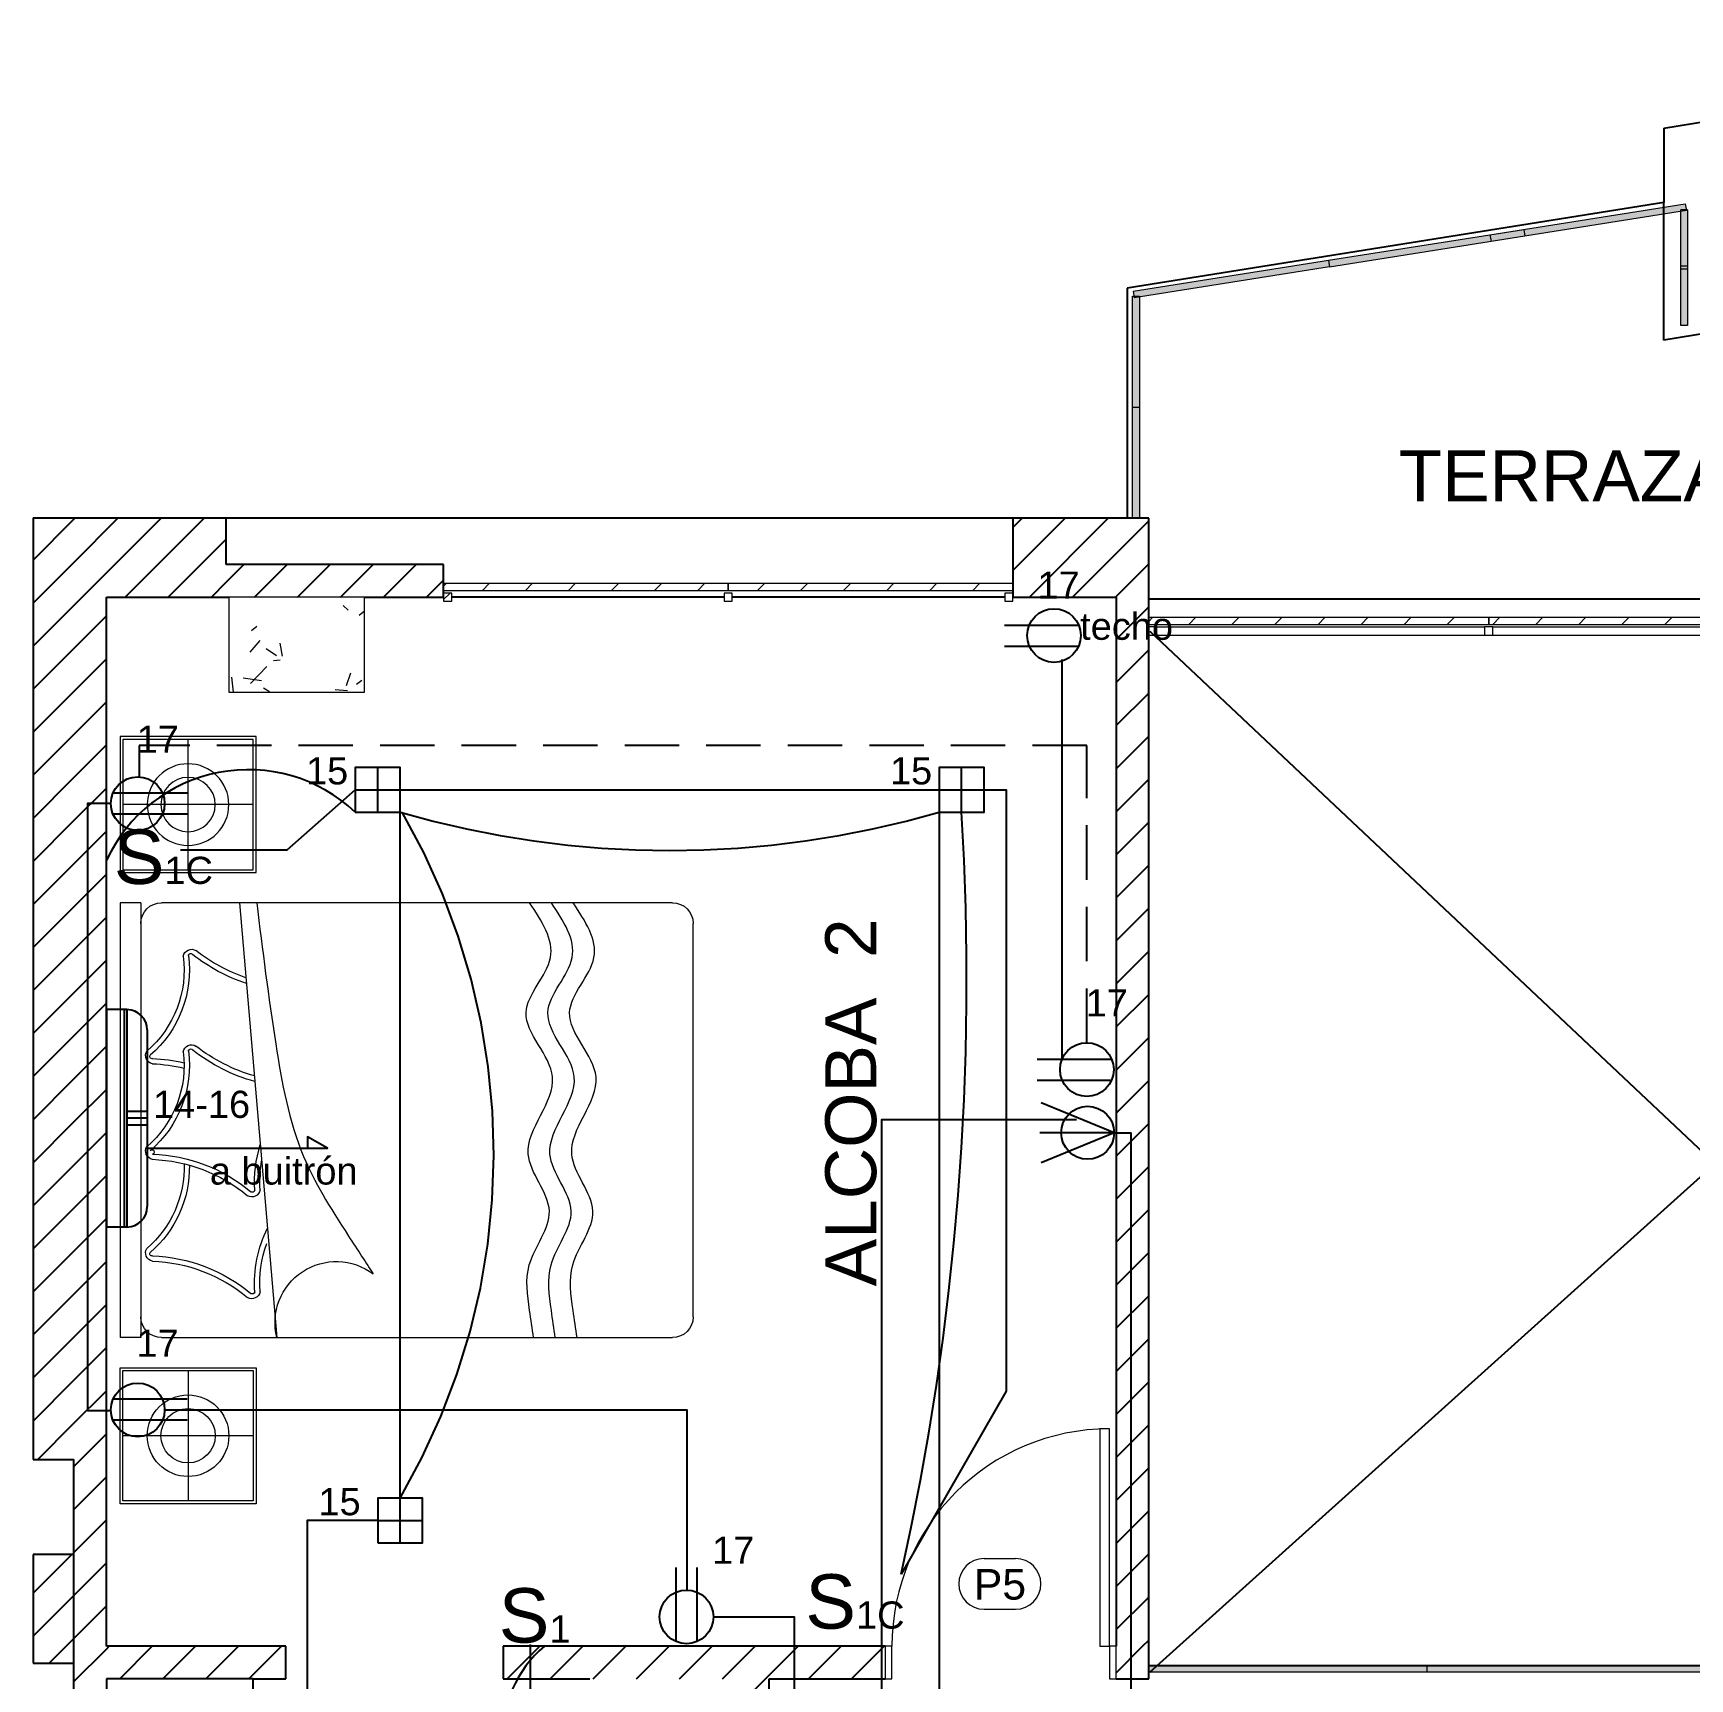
# Model space of a CAD drawing. Header units: inches. Extents: x 131 to 82119, y 71 to 16923.
# Drawn here: x 314.86 to 320.96, y 170.23 to 176.28 of the extents above; entities that cross this region are included whole.
import ezdxf
from ezdxf.enums import TextEntityAlignment as Align

# ---------------------------------------------------------------- set-up
doc = ezdxf.new("R2010")
doc.units = ezdxf.units.IN
doc.header["$MEASUREMENT"] = 0
doc.linetypes.add('HIDDEN', pattern=[9.525, 6.35, -3.175])
doc.linetypes.add('PISO', pattern=[0.3, 0.2, -0.1])
for name, color, linetype, lineweight in [('A-DOOR-____-IDEN', 31, 'Continuous', 18), ('A-DOOR-____-MCUT', 31, 'Continuous', 18), ('A-DOOR-____-OTLN', 31, 'Continuous', 18), ('A-DOOR-FRAM-MCUT', 31, 'Continuous', 18), ('A-GLAZ-CURT-MCUT', 52, 'Continuous', 18), ('A-GLAZ-CURT-OTLN', 52, 'Continuous', 18), ('A-GLAZ-CWMG-MCUT', 51, 'Continuous', 18), ('A-GLAZ-CWMG-OTLN', 51, 'Continuous', 18), ('DUCTO-PARED O TECHO', 7, 'Continuous', 25), ('DUCTO-PISO', 7, 'PISO', 25), ('I-FURN-____-OTLN', 30, 'Continuous', 18), ('RED-TELEVISION', 84, 'TELEVISION', 25), ('RED-TELEVISIÓN', 84, 'TELEVISION', 25), ('S-COLS-____-MCUT', 52, 'Continuous', 18), ('S-COLS-____-OTLN', 52, 'Continuous', 18), ('SIMBOLOGIA', 150, 'Continuous', 25), ('SIMBOLOGÍA', 150, 'Continuous', 25)]:
    doc.layers.add(name, color=color, linetype=linetype, lineweight=lineweight)
for name, color, linetype in [('Arquitectonico', 253, 'Continuous'), ('INTERRUPTORES', 6, 'Continuous'), ('LAMPARAS', 20, 'Continuous'), ('Retorno', 5, 'HIDDEN')]:
    doc.layers.add(name, color=color, linetype=linetype)
doc.styles.add('Arial_2', font='arial.ttf', dxfattribs={"height": 0.089295})
doc.styles.add('Arial_3', font='arial.ttf', dxfattribs={"height": 0.3375})
doc.styles.get("Standard").update_dxf_attribs({"font": 'arial.ttf'})
doc.linetypes.add('TELEVISION', pattern='A,0.32,-0.13,["TV",Standard,S=0.065,R=0,X=-0.065,Y=-0.0325],-0.13', length=0.58)
pattern_1 = [(45, (332.12192, 174.97212), (-0.07919596, 0.07919596), [])]

# ---------------------------------------------------------------- blocks, each defined once
blk = doc.blocks.new('M_Concrete-Rectangular-Column - Columna Concreto 0_35 x 0_50-V1-ARQ-P2')
at = {"layer": 'S-COLS-____-OTLN'}
h = blk.add_hatch(dxfattribs=at)
h.set_pattern_fill('FP_6', style=0, pattern_type=2)
h.set_pattern_definition([(320, (0.941, -16.291), (-0.047308, -0.546432), [0.057, -0.629]), (265, (0.941, -16.291), (0.57337, 0.105429), [0.046, -0.503]), (10.451, (0.937, -16.337), (0.525708, -0.440955), [0.049, -0.534]), (316.184, (1.094, -16.291), (-0.12606, -0.813123), [0.086, -0.943]), (6.636, (1.083, -16.359), (0.74225, -0.711995), [0.073, -0.801]), (261.184, (1.094, -16.291), (0.742616, -0.71223), [0.069, -0.754]), (291, (1.055, -16.368), (-0.306292, -0.454985), [0.057, -0.629]), (236, (1.055, -16.368), (0.552594, -0.185766), [0.046, -0.503]), (341.451, (1.03, -16.406), (0.246016, -0.640536), [0.049, -0.534]), (307.5, (0.941, -16.291), (0.2541166, -0.009206), [0.025, -0.472, 0.025, -0.485, -0.505]), (307.5, (0.941, -16.291), (0.2541166, -0.009206), [-1.007, 0.025, -0.48]), (277.5, (0.941, -16.291), (0.3007382, -0.2004608), [0.025, -0.266, 0.025, -0.46, -0.192]), (277.5, (0.941, -16.291), (0.3007382, -0.2004608), [-0.776, 0.025, -0.167]), (237.5, (0.941, -16.122), (-0.0170776, -0.406483), [0.025, -0.165, 0.025, -0.569, -0.789]), (237.5, (0.941, -16.122), (-0.0170776, -0.406483), [-0.785, 0.025, -0.764]), (227.5, (0.941, -16.045), (0.076008, -0.443999), [0.025, -0.223, 0.025, -0.37, -0.56]), (227.5, (0.941, -16.045), (0.076008, -0.443999), [-0.642, 0.025, -0.535])])
h.paths.add_polyline_path([(-0.175, -0.25), (0.175, -0.25), (0.175, 0.25), (-0.175, 0.25)], flags=0)
at = {"layer": 'S-COLS-____-MCUT'}
for p, q in [((0.175, 0.25), (-0.175, 0.25)), ((-0.175, 0.25), (-0.175, -0.25)), ((0.175, -0.25), (0.175, 0.25)), ((-0.175, -0.25), (0.175, -0.25))]:
    blk.add_line(p, q, dxfattribs=at)
blk = doc.blocks.new('System Panel - Glazed-1660149-ARQ-P2')
at = {"layer": 'A-GLAZ-CURT-OTLN'}
blk.add_hatch(color=256, dxfattribs=at).paths.add_polyline_path([(-0.2044, 0.0495), (-0.2044, 0.0245), (0.2044, 0.0245), (0.2044, 0.0495)], flags=0)
for p, q in [((-0.2044, 0.0495), (0.2044, 0.0495)), ((0.2044, 0.0245), (-0.2044, 0.0245)), ((0.2044, 0.0495), (0.2044, 0.0245))]:
    blk.add_line(p, q, dxfattribs=at)
blk = doc.blocks.new('System Panel - Glazed-1561508-ARQ-P2')
at = {"layer": 'A-GLAZ-CURT-OTLN'}
blk.add_hatch(color=256, dxfattribs=at).paths.add_polyline_path([(-0.3638, 0.0245), (0.3638, 0.0245), (0.3638, 0.0495), (-0.3638, 0.0495)], flags=0)
for p, q in [((-0.3638, 0.0495), (0.3638, 0.0495)), ((-0.3638, 0.0495), (-0.3638, 0.0245)), ((0.3638, 0.0245), (-0.3638, 0.0245)), ((0.3638, 0.0495), (0.3638, 0.0245))]:
    blk.add_line(p, q, dxfattribs=at)
blk = doc.blocks.new('System Panel - Glazed-1942257-ARQ-P2')
at = {"layer": 'A-GLAZ-CURT-OTLN'}
blk.add_hatch(color=256, dxfattribs=at).paths.add_polyline_path([(0.1087, 0.0495), (-0.1087, 0.0495), (-0.1087, 0.0245), (0.1087, 0.0245)], flags=0)
for p, q in [((-0.1087, 0.0495), (0.1087, 0.0495)), ((-0.1087, 0.0495), (-0.1087, 0.0245)), ((0.1087, 0.0245), (-0.1087, 0.0245)), ((0.1087, 0.0495), (0.1087, 0.0245))]:
    blk.add_line(p, q, dxfattribs=at)
blk = doc.blocks.new('Puertas Revit Lisas - 0_85 X 2_70-1759834-ARQ-P2')
at = {"layer": 'A-DOOR-____-MCUT'}
for p, q in [((0.4, 0.856825), (0.365, 0.856825)), ((0.365, 0.856825), (0.365, 0.056825)), ((0.4, 0.056825), (0.4, 0.856825)), ((0.365, 0.056825), (0.4, 0.056825))]:
    blk.add_line(p, q, dxfattribs=at)
at = {"layer": 'A-DOOR-____-OTLN'}
blk.add_arc((0.4, 0.056825), 0.8, 90, 180, dxfattribs=at)
at = {"layer": 'A-DOOR-FRAM-MCUT'}
for p, q in [((-0.4, 0.056825), (-0.425, 0.056825)), ((-0.425, 0.056825), (-0.425, -0.063175)), ((-0.4, -0.063175), (-0.4, 0.056825)), ((0.4, 0.056825), (0.4, -0.063175)), ((0.425, 0.056825), (0.4, 0.056825)), ((0.425, -0.063175), (0.425, 0.056825)), ((-0.425, -0.063175), (-0.4, -0.063175)), ((0.4, -0.063175), (0.425, -0.063175))]:
    blk.add_line(p, q, dxfattribs=at)
blk = doc.blocks.new('System Panel - Glazed-1599737-ARQ-P2')
at = {"layer": 'A-GLAZ-CURT-OTLN'}
blk.add_hatch(color=256, dxfattribs=at).paths.add_polyline_path([(0.5115, 0.0245), (0.5115, 0.0495), (-0.5115, 0.0495), (-0.5115, 0.0245)], flags=0)
for p, q in [((-0.5115, 0.0495), (0.5115, 0.0495)), ((0.5115, 0.0245), (-0.5115, 0.0245)), ((0.5115, 0.0495), (0.5115, 0.0245))]:
    blk.add_line(p, q, dxfattribs=at)
blk = doc.blocks.new('System Panel - Glazed-V5-ARQ-P2')
at = {"layer": 'A-GLAZ-CURT-OTLN'}
blk.add_hatch(color=256, dxfattribs=at).paths.add_polyline_path([(0.5115, 0.0245), (0.5115, 0.0495), (-0.5115, 0.0495), (-0.5115, 0.0245), (0.3636, 0.0245)], flags=0)
for p, q in [((-0.5115, 0.0495), (0.5115, 0.0495)), ((-0.5115, 0.0495), (-0.5115, 0.0245)), ((0.5115, 0.0245), (-0.5115, 0.0245)), ((0.5115, 0.0495), (0.5115, 0.0245))]:
    blk.add_line(p, q, dxfattribs=at)
blk = doc.blocks.new('System Panel - Glazed-1951052-ARQ-P2')
at = {"layer": 'A-GLAZ-CURT-OTLN'}
h = blk.add_hatch(dxfattribs=at)
h.set_pattern_fill('FP_12', color=8, style=0, pattern_type=2)
h.set_pattern_definition([(225, (-11.274, -0.891), (0.079196, -0.079196), [])])
h.paths.add_polyline_path([(-0.6328, -0.0245), (-0.6328, -0.0495), (0.6328, -0.0495), (0.6328, -0.0245), (-0.0148, -0.0245)], flags=0)
at = {"layer": 'A-GLAZ-CURT-MCUT'}
for p, q in [((0.6328, -0.0245), (-0.6328, -0.0245)), ((-0.6328, -0.0245), (-0.6328, -0.0495)), ((-0.6328, -0.0495), (0.6328, -0.0495)), ((0.6328, -0.0495), (0.6328, -0.0245))]:
    blk.add_line(p, q, dxfattribs=at)
blk = doc.blocks.new('System Panel - Glazed-V7-ARQ-P2')
at = {"layer": 'A-GLAZ-CURT-OTLN'}
h = blk.add_hatch(dxfattribs=at)
h.set_pattern_fill('FP_13', color=8, style=0, pattern_type=2)
h.set_pattern_definition([(225, (-12.532, -0.891), (0.079196, -0.079196), [])])
h.paths.add_polyline_path([(-0.6253, -0.0245), (-0.6253, -0.0495), (0.6253, -0.0495), (0.6253, -0.0245)], flags=0)
at = {"layer": 'A-GLAZ-CURT-MCUT'}
for p, q in [((0.6253, -0.0245), (-0.6253, -0.0245)), ((-0.6253, -0.0245), (-0.6253, -0.0495)), ((-0.6253, -0.0495), (0.6253, -0.0495)), ((0.6253, -0.0495), (0.6253, -0.0245))]:
    blk.add_line(p, q, dxfattribs=at)
blk = doc.blocks.new('System Panel - Glazed-V11-ARQ-P2')
at = {"layer": 'A-GLAZ-CURT-OTLN'}
blk.add_hatch(color=256, dxfattribs=at).paths.add_polyline_path([(-0.2044, 0.0495), (-0.2044, 0.0245), (0.2044, 0.0245), (0.2044, 0.0495)], flags=0)
for p, q in [((-0.2044, 0.0495), (0.2044, 0.0495)), ((-0.2044, 0.0495), (-0.2044, 0.0245)), ((0.2044, 0.0245), (-0.2044, 0.0245)), ((0.2044, 0.0495), (0.2044, 0.0245))]:
    blk.add_line(p, q, dxfattribs=at)
blk = doc.blocks.new('System Panel - Glazed-1892183-ARQ-P2')
at = {"layer": 'A-GLAZ-CURT-OTLN'}
h = blk.add_hatch(dxfattribs=at)
h.set_pattern_fill('FP_24', color=8, style=0, pattern_type=2)
h.set_pattern_definition([(45, (15.227, 0.766), (-0.07919596, 0.07919596), [])])
h.paths.add_polyline_path([(0.5235, 0.0245), (0.5235, 0.0495), (-0.5235, 0.0495), (-0.5235, 0.0245)], flags=0)
at = {"layer": 'A-GLAZ-CURT-MCUT'}
for p, q in [((0.5235, 0.0495), (-0.5235, 0.0495)), ((-0.5235, 0.0495), (-0.5235, 0.0245)), ((-0.5235, 0.0245), (0.5235, 0.0245)), ((0.5235, 0.0245), (0.5235, 0.0495))]:
    blk.add_line(p, q, dxfattribs=at)
blk = doc.blocks.new('System Panel - Glazed-V17-ARQ-P2')
at = {"layer": 'A-GLAZ-CURT-OTLN'}
h = blk.add_hatch(dxfattribs=at)
h.set_pattern_fill('FP_25', color=8, style=0, pattern_type=2)
h.set_pattern_definition([(45, (14.18, 0.766), (-0.079196, 0.079196), [])])
h.paths.add_polyline_path([(0.5235, 0.0245), (0.5235, 0.0495), (-0.5235, 0.0495), (-0.5235, 0.0245), (-0.1949, 0.0245)], flags=0)
at = {"layer": 'A-GLAZ-CURT-MCUT'}
for p, q in [((0.5235, 0.0495), (-0.5235, 0.0495)), ((-0.5235, 0.0495), (-0.5235, 0.0245)), ((-0.5235, 0.0245), (0.5235, 0.0245)), ((0.5235, 0.0245), (0.5235, 0.0495))]:
    blk.add_line(p, q, dxfattribs=at)
blk = doc.blocks.new('Rectangular Mullion - 30mm Square-V18-ARQ-P2')
at = {"layer": 'A-GLAZ-CWMG-MCUT'}
for p, q in [((-0.015, 0.015), (0.015, 0.015)), ((-0.015, -0.015), (-0.015, 0.015)), ((0.015, 0.015), (0.015, -0.015)), ((0.015, -0.015), (-0.015, -0.015))]:
    blk.add_line(p, q, dxfattribs=at)
blk = doc.blocks.new('Rectangular Mullion - 30mm Square-1951092-ARQ-P2')
at = {"layer": 'A-GLAZ-CWMG-OTLN'}
h = blk.add_hatch(dxfattribs=at)
h.set_pattern_fill('FP_28', color=8, style=0, pattern_type=2)
h.set_pattern_definition([(135, (-13.157, 0.891), (-0.079196, -0.079196), [])])
h.paths.add_polyline_path([(-0.03, -0.015), (-0.03, 0.015), (0, 0.015), (0, -0.015)], flags=0)
at = {"layer": 'A-GLAZ-CWMG-MCUT'}
for p, q in [((-0.03, 0.015), (0, 0.015)), ((-0.03, -0.015), (-0.03, 0.015)), ((0, 0.015), (0, -0.015)), ((0, -0.015), (-0.03, -0.015))]:
    blk.add_line(p, q, dxfattribs=at)
blk = doc.blocks.new('Rectangular Mullion - 30mm Square-1951089-ARQ-P2')
at = {"layer": 'A-GLAZ-CWMG-OTLN'}
for p, q in [((-11.8913, -0.8761), (-10.6558, -0.8761)), ((-11.8913, -0.9061), (-10.6558, -0.9061))]:
    blk.add_line(p, q, dxfattribs=at)
blk = doc.blocks.new('Rectangular Mullion - 30mm Square-1951088-ARQ-P2')
at = {"layer": 'A-GLAZ-CWMG-OTLN'}
for p, q in [((-10.6258, -0.8761), (-9.4202, -0.8761)), ((-10.6258, -0.9061), (-9.4202, -0.9061))]:
    blk.add_line(p, q, dxfattribs=at)
blk = doc.blocks.new('Rectangular Mullion - 30mm Square-1951103-ARQ-P2')
at = {"layer": 'A-GLAZ-CWMG-OTLN'}
h = blk.add_hatch(dxfattribs=at)
h.set_pattern_fill('FP_29', color=8, style=0, pattern_type=2)
h.set_pattern_definition([(225, (-15.751, -0.766), (0.07919596, -0.07919596), [])])
h.paths.add_polyline_path([(-0.03, 0.015), (-0.03, -0.015), (0, -0.015), (0, 0.015)], flags=0)
at = {"layer": 'A-GLAZ-CWMG-MCUT'}
for p, q in [((0, 0.015), (-0.03, 0.015)), ((-0.03, 0.015), (-0.03, -0.015)), ((0, -0.015), (0, 0.015)), ((-0.03, -0.015), (0, -0.015))]:
    blk.add_line(p, q, dxfattribs=at)
blk = doc.blocks.new('Rectangular Mullion - 30mm Square-1951104-ARQ-P2')
at = {"layer": 'A-GLAZ-CWMG-OTLN'}
h = blk.add_hatch(dxfattribs=at)
h.set_pattern_fill('FP_30', color=8, style=0, pattern_type=2)
h.set_pattern_definition([(315, (13.657, -0.766), (0.079196, 0.079196), [])])
h.paths.add_polyline_path([(0, 0.015), (0, -0.015), (-0.03, -0.015), (-0.03, 0.015)], flags=0)
at = {"layer": 'A-GLAZ-CWMG-MCUT'}
for p, q in [((-0.03, 0.015), (0, 0.015)), ((-0.03, -0.015), (-0.03, 0.015)), ((0, 0.015), (0, -0.015)), ((0, -0.015), (-0.03, -0.015))]:
    blk.add_line(p, q, dxfattribs=at)
blk = doc.blocks.new('Rectangular Mullion - 30mm Square-1951102-ARQ-P2')
at = {"layer": 'A-GLAZ-CWMG-MCUT'}
for p, q in [((-0.015, 0.015), (0.015, 0.015)), ((-0.015, -0.015), (-0.015, 0.015)), ((0.015, 0.015), (0.015, -0.015)), ((0.015, -0.015), (-0.015, -0.015))]:
    blk.add_line(p, q, dxfattribs=at)
blk = doc.blocks.new('Etiqueta Puerta 1_5mm - Etiqueta Puerta 1_5mm-1832370-ARQ-P2')
at = {"layer": 'A-DOOR-____-IDEN'}
for p, q in [((-0.000813, 0.001281), (0.000734, 0.001281)), ((-0.000813, -0.001203), (0.000734, -0.001203))]:
    blk.add_line(p, q, dxfattribs=at)
for centre, start, end in [((-0.000813, 0.000039), 90, 270), ((0.000734, 0.000039), 270, 90)]:
    blk.add_arc(centre, 0.001242, start, end, dxfattribs=at)
blk = doc.blocks.new('CAMA DE 1.57')
at = {"layer": 'I-FURN-____-OTLN'}
for p, q in [((3303.355, 1491.157), (3304.955, 1491.157)), ((3303.355, 1491.0808), (3303.355, 1491.157)), ((3304.955, 1491.0808), (3304.955, 1491.157)), ((3303.355, 1491.0808), (3304.955, 1491.0808)), ((3303.355, 1489.125), (3303.355, 1491.0046)), ((3304.955, 1491.0046), (3304.955, 1489.125)), ((3303.355, 1490.7179), (3304.955, 1490.5805)), ((3304.8788, 1489.0488), (3303.4312, 1489.0488))]:
    blk.add_line(p, q, dxfattribs=at)
for centre, radius, start, end in [((3303.4312, 1491.0046), 0.0762, 90, 180), ((3303.9174, 1491.0323), 0.031, 11.39395, 121.24297), ((3304.2689, 1491.0323), 0.031, 11.39395, 121.24297), ((3304.6433, 1491.0323), 0.031, 11.39395, 121.24297), ((3304.8788, 1491.0046), 0.0762, 0, 90), ((3303.6023, 1491.3156), 0.4135, 262.60441, 319.33987), ((3303.6023, 1491.3156), 0.3941, 262.60441, 319.33987), ((3303.9538, 1491.3156), 0.4135, 262.60441, 319.33987), ((3303.9538, 1491.3156), 0.3941, 262.60441, 319.33987), ((3303.9212, 1491.0405), 0.0077, 338.81754, 132.64216), ((3304.5269, 1491.0593), 0.5989, 182.06641, 193.29461), ((3304.5269, 1491.0593), 0.5796, 182.06641, 193.74646), ((3304.2721, 1491.0396), 0.00801, 125.21312, 346.24657), ((3304.8784, 1491.0593), 0.5989, 182.06641, 219.79589), ((3304.8784, 1491.0593), 0.5796, 182.06641, 219.79589), ((3304.3283, 1491.3156), 0.3941, 268.13358, 319.33987), ((3304.3283, 1491.3156), 0.4135, 268.93181, 319.33987), ((3304.6471, 1491.0405), 0.0077, 338.81754, 132.64216), ((3305.2529, 1491.0593), 0.5989, 182.06641, 219.79589), ((3305.2529, 1491.0593), 0.5796, 182.06641, 219.79589), ((3303.5574, 1490.8943), 0.031, 100.70131, 211.60898), ((3303.0313, 1490.4869), 0.6346, 19.06125, 38.0554), ((3303.5498, 1490.8974), 0.00818, 94.48955, 244.42343), ((3303.0313, 1490.4869), 0.6539, 18.30927, 38.0554), ((3303.9089, 1490.8943), 0.031, 100.70131, 211.60898), ((3303.3828, 1490.4869), 0.6346, 16.12163, 38.0554), ((3303.9013, 1490.8974), 0.00818, 94.48955, 244.42343), ((3303.3828, 1490.4869), 0.6539, 15.47088, 38.0554), ((3304.3829, 1490.1943), 0.4681, 86.296, 107.22015), ((3304.3829, 1490.1943), 0.4488, 86.296, 100.00811), ((3304.4064, 1490.6727), 0.031, 280.18674, 30.46836), ((3304.4113, 1490.6703), 0.009, 282.04476, 39.19608), ((3304.7573, 1490.1943), 0.4681, 86.296, 116.00942), ((3304.7573, 1490.1943), 0.4488, 86.296, 109.36679), ((3304.7809, 1490.6727), 0.031, 280.18674, 30.46836), ((3304.7857, 1490.6703), 0.009, 282.04476, 39.19608), ((3304.9006, 1490.3618), 0.2254, 76.03916, 217.07565), ((3303.4312, 1489.125), 0.0762, 180, 270), ((3304.8788, 1489.125), 0.0762, 270, 0)]:
    blk.add_arc(centre, radius, start, end, dxfattribs=at)
for points, knots in [([(3303.355, 1490.6546), (3303.5285, 1490.6332), (3303.8463, 1490.5934), (3304.2603, 1490.5181), (3304.4711, 1490.3883), (3304.5819, 1490.3163), (3304.5819, 1490.3163), (3304.5819, 1490.3163), (3304.5819, 1490.3163), (3304.6319, 1490.2838), (3304.6819, 1490.2512), (3304.7208, 1490.2259)], [70.755132, 70.755132, 70.755132, 70.755132, 597.255165, 1033.739417, 1347.215247, 1347.215247, 1347.215247, 1347.215249, 1347.215249, 1347.215249, 1488.711878, 1488.711878, 1488.711878, 1488.711878]), ([(3304.955, 1489.6361), (3304.9217, 1489.6409), (3304.8884, 1489.6458), (3304.855, 1489.6506), (3304.7984, 1489.6588), (3304.6703, 1489.6775), (3304.4865, 1489.5149), (3304.2577, 1489.7424), (3304.0069, 1489.4664), (3303.7693, 1489.7462), (3303.5598, 1489.5152), (3303.4228, 1489.6058), (3303.355, 1489.6506)], [-0.098553, -0.098553, -0.098553, -0.098553, 0, 0, 0, 0.167365, 0.378819, 0.602552, 0.899917, 1.156055, 1.376976, 1.593118, 1.593118, 1.593118, 1.593118]), ([(3304.955, 1489.5561), (3304.9217, 1489.5609), (3304.8884, 1489.5658), (3304.855, 1489.5706), (3304.7984, 1489.5788), (3304.6703, 1489.5975), (3304.4865, 1489.4349), (3304.2577, 1489.6624), (3304.0069, 1489.3864), (3303.7693, 1489.6662), (3303.5598, 1489.4352), (3303.4228, 1489.5258), (3303.355, 1489.5706)], [-0.098553, -0.098553, -0.098553, -0.098553, 0, 0, 0, 0.167365, 0.378819, 0.602552, 0.899917, 1.156055, 1.376976, 1.593118, 1.593118, 1.593118, 1.593118]), ([(3304.955, 1489.4762), (3304.9217, 1489.481), (3304.8884, 1489.4858), (3304.855, 1489.4906), (3304.855, 1489.4906), (3304.855, 1489.4906), (3304.855, 1489.4906), (3304.7984, 1489.4988), (3304.6703, 1489.5175), (3304.4865, 1489.3549), (3304.2577, 1489.5824), (3304.0069, 1489.3064), (3303.7693, 1489.5862), (3303.5598, 1489.3552), (3303.4228, 1489.4458), (3303.355, 1489.4906)], [-0.098412, -0.098412, -0.098412, -0.098412, 0, 0, 0, 0, 0, 0, 0.167365, 0.378819, 0.602552, 0.899917, 1.156055, 1.376976, 1.593118, 1.593118, 1.593118, 1.593118])]:
    blk.add_open_spline(points, degree=3, knots=knots, dxfattribs=at)
blk = doc.blocks.new('MESA DE NOCHE')
at = {"layer": 'I-FURN-____-OTLN'}
for p, q in [((3304.8362, 1490.6446), (3305.3362, 1490.6446)), ((3304.8362, 1490.1446), (3304.8362, 1490.6446)), ((3304.8362, 1490.5684), (3304.8362, 1490.6446)), ((3304.8462, 1490.6346), (3305.3262, 1490.6346)), ((3304.8462, 1490.1546), (3304.8462, 1490.6346)), ((3305.0862, 1490.1546), (3305.0862, 1490.6346)), ((3305.3262, 1490.6346), (3305.3262, 1490.1546)), ((3305.3362, 1490.6446), (3305.3362, 1490.1446)), ((3305.3262, 1490.3946), (3304.8462, 1490.3946)), ((3305.3262, 1490.1546), (3304.8462, 1490.1546)), ((3305.3362, 1490.1446), (3304.8362, 1490.1446))]:
    blk.add_line(p, q, dxfattribs=at)
for radius in [0.15, 0.1]:
    blk.add_circle((3305.0862, 1490.3946), radius, dxfattribs=at)
blk = doc.blocks.new('TOMA')
at = {"layer": 'SIMBOLOGIA'}
for p, q in [((-0.0301, 0.2165), (-0.0301, 0.0062)), ((0.0294, 0.2165), (0.0294, 0.1463)), ((0.0294, 0.1463), (0.0294, 0.0059))]:
    blk.add_line(p, q, dxfattribs=at)
blk.add_circle((0, 0.0761), 0.0761, dxfattribs=at)
blk = doc.blocks.new('TV')
at = {"layer": 'RED-TELEVISION', "linetype": 'Continuous'}
for q in [(-0.2063, 0.0852), (-0.2103, 0), (-0.2063, -0.0852)]:
    blk.add_line((0, 0), q, dxfattribs=at)
blk.add_circle((-0.075, 0), 0.075, dxfattribs=at)
blk = doc.blocks.new('MINISPLIT')
at = {"layer": 'SIMBOLOGÍA'}
for p, q in [((-0.325, 0.15), (0.325, 0.15)), ((-0.025, 0.15), (-0.025, 0.075)), ((0, 0.15), (0, 0.075)), ((0.025, 0.15), (0.025, 0.075)), ((-0.4, 0.075), (-0.4, 0)), ((-0.4, 0.075), (0.4, 0.075)), ((-0.4, 0.065), (0.4, 0.065)), ((0.4, 0.075), (0.4, 0)), ((-0.4, 0), (0.4, 0))]:
    blk.add_line(p, q, dxfattribs=at)
for centre, start, end in [((-0.325, 0.075), 90, 180), ((0.325, 0.075), 0, 90)]:
    blk.add_arc(centre, 0.075, start, end, dxfattribs=at)

msp = doc.modelspace()

# ---------------------------------------------------------------- hatches: boundary and pattern name
at = {"layer": 'Arquitectonico'}
h = msp.add_hatch(dxfattribs=at)
h.set_pattern_fill('FP_1', color=256, angle=360, style=0, pattern_type=2)
h.set_pattern_definition(pattern_1)
h.paths.add_polyline_path([(314.8609, 171.0334), (315.0109, 171.0334), (315.0109, 174.4959), (314.8609, 174.4959), (314.8609, 171.1972)], flags=0)
h = msp.add_hatch(dxfattribs=at)
h.set_pattern_fill('FP_1', color=256, angle=360, style=0, pattern_type=2)
h.set_pattern_definition(pattern_1)
h.paths.add_polyline_path([(315.5709, 174.2059), (315.5709, 174.4959), (315.0109, 174.4959), (315.0109, 174.2059), (315.1309, 174.2059)], flags=0)
h = msp.add_hatch(dxfattribs=at)
h.set_pattern_fill('FP_1', color=256, angle=360, style=0, pattern_type=2)
h.set_pattern_definition(pattern_1)
h.paths.add_polyline_path([(318.8451, 174.2059), (318.9651, 174.2059), (318.9651, 174.4959), (318.465, 174.4959), (318.465, 174.2059)], flags=0)
h = msp.add_hatch(dxfattribs=at)
h.set_pattern_fill('FP_1', color=256, angle=360, style=0, pattern_type=2)
h.set_pattern_definition(pattern_1)
h.paths.add_polyline_path([(316.3709, 174.2059), (316.3709, 174.3259), (315.5709, 174.3259), (315.5709, 174.2059), (316.1884, 174.2059)], flags=0)
h = msp.add_hatch(dxfattribs=at)
h.set_pattern_fill('FP_1', color=256, angle=360, style=0, pattern_type=2)
h.set_pattern_definition(pattern_1)
h.paths.add_polyline_path([(315.1309, 168.8931), (315.1309, 174.2059), (315.0109, 174.2059), (315.0109, 168.8931)], flags=0)
h = msp.add_hatch(dxfattribs=at)
h.set_pattern_fill('FP_1', color=256, angle=360, style=0, pattern_type=2)
h.set_pattern_definition(pattern_1)
h.paths.add_polyline_path([(318.9651, 170.3458), (318.9651, 174.2059), (318.8451, 174.2059), (318.8451, 170.3458)], flags=0)
h = msp.add_hatch(dxfattribs=at)
h.set_pattern_fill('FP_1', color=256, angle=360, style=0, pattern_type=2)
h.set_pattern_definition(pattern_1)
h.paths.add_polyline_path([(315.0109, 170.2834), (315.0109, 170.6834), (314.8609, 170.6834), (314.8609, 170.2834)], flags=0)
h = msp.add_hatch(dxfattribs=at)
h.set_pattern_fill('FP_1', color=256, angle=360, style=0, pattern_type=2)
h.set_pattern_definition(pattern_1)
h.paths.add_polyline_path([(315.5805, 170.2258), (315.79, 170.2258), (315.79, 170.3458), (315.1309, 170.3458), (315.1309, 170.2258)], flags=0)
h = msp.add_hatch(dxfattribs=at)
h.set_pattern_fill('FP_1', color=256, angle=360, style=0, pattern_type=2)
h.set_pattern_definition(pattern_1)
h.paths.add_polyline_path([(316.9092, 170.2258), (317.4486, 170.2258), (317.4486, 170.3458), (316.59, 170.3458), (316.59, 170.2258)], flags=0)
h = msp.add_hatch(dxfattribs=at)
h.set_pattern_fill('FP_1', color=256, angle=360, style=0, pattern_type=2)
h.set_pattern_definition(pattern_1)
h.paths.add_polyline_path([(317.5686, 168.8331), (317.5686, 170.3458), (317.4486, 170.3458), (317.4486, 168.8331), (317.5666, 168.8331)], flags=0)
h = msp.add_hatch(dxfattribs=at)
h.set_pattern_fill('FP_1', color=256, angle=360, style=0, pattern_type=2)
h.set_pattern_definition(pattern_1)
h.paths.add_polyline_path([(318.9651, 170.2258), (318.9651, 170.3458), (318.8451, 170.3458), (318.8451, 170.2258)], flags=0)
h.paths.add_polyline_path([(317.9951, 170.2258), (317.9951, 170.3458), (317.5686, 170.3458), (317.5686, 170.2258), (317.7466, 170.2258)], flags=0)

# ---------------------------------------------------------------- linework, layer by layer
msp.add_line((318.9651, 170.2753), (323.0322, 170.2753))
for p, q in [((320.8596, 175.9314), (323.0317, 176.281)), ((320.8596, 175.9314), (320.8596, 175.6583)), ((320.8596, 175.6583), (318.8851, 175.3431)), ((320.8596, 175.1515), (320.8596, 175.6583)), ((322.8317, 175.4689), (320.8596, 175.1515)), ((318.8851, 175.3431), (318.8851, 174.4959)), ((314.8609, 174.4976), (314.8609, 174.4959)), ((314.8609, 174.4959), (314.8609, 171.0334)), ((315.5709, 174.4959), (314.8609, 174.4959)), ((315.5709, 174.4959), (315.5709, 174.4976)), ((315.5709, 174.3259), (315.5709, 174.4959)), ((318.465, 174.4959), (315.5709, 174.4959)), ((318.9651, 174.4959), (318.465, 174.4959)), ((318.465, 174.4959), (318.465, 174.2059)), ((318.9651, 170.2258), (318.9651, 174.4959)), ((316.3709, 174.3259), (315.5709, 174.3259)), ((316.3709, 174.2059), (316.3709, 174.3259)), ((315.1309, 170.3458), (315.1309, 174.2059)), ((315.1309, 174.2059), (315.5805, 174.2059)), ((316.0805, 174.2059), (316.3709, 174.2059)), ((317.403, 174.2059), (316.4009, 174.2059)), ((318.435, 174.2059), (317.433, 174.2059)), ((318.465, 174.2059), (318.8451, 174.2059)), ((318.8451, 174.2059), (318.8451, 170.3458)), ((318.9651, 174.1994), (322.8317, 174.1994)), ((318.9686, 174.0811), (323.0317, 170.2503)), ((318.9686, 170.2503), (323.0317, 173.9059)), ((314.8609, 171.0334), (315.0109, 171.0334)), ((315.0109, 168.7731), (315.0109, 171.0334)), ((315.0109, 171.0334), (315.0109, 171.0334)), ((315.0109, 170.6834), (314.8609, 170.6834)), ((314.8609, 170.6834), (314.8609, 170.2834)), ((315.79, 170.3458), (315.1309, 170.3458)), ((315.79, 170.2258), (315.79, 170.3458)), ((317.9951, 170.3458), (316.59, 170.3458)), ((316.59, 170.3458), (316.59, 170.2258)), ((314.8609, 170.2834), (315.0109, 170.2834)), ((315.6709, 170.2258), (315.1309, 170.2258)), ((315.1309, 170.2258), (315.1309, 168.8931)), ((315.6709, 170.2258), (315.79, 170.2258)), ((315.6709, 169.018), (315.6709, 170.2258)), ((316.59, 170.2258), (316.9092, 170.2258)), ((317.5686, 168.7731), (317.5686, 170.2258)), ((317.5686, 170.2258), (317.9951, 170.2258)), ((318.8451, 170.2258), (318.9651, 170.2258)), ((318.9651, 170.2753), (323.0322, 170.2753))]:
    msp.add_line(p, q, dxfattribs=at)
at = {"layer": 'DUCTO-PARED O TECHO'}
for points in [[(318.6462, 172.5056), (318.6462, 173.9761)], [(315.4027, 173.2764), (315.7959, 173.2764), (316.046, 173.4971)], [(316.2107, 173.4971), (318.1943, 173.4971)], [(318.359, 173.4971), (318.4401, 173.4971), (318.4401, 171.2845), (318.0547, 170.6106)], [(315.1468, 173.446), (315.0609, 173.446), (315.0609, 171.213), (315.1431, 171.213)], [(316.2107, 170.8906), (316.2107, 173.4132)], [(318.1943, 173.4148), (318.1943, 169.7166)], [(315.2825, 172.1781), (315.9433, 172.1781), (315.8702, 172.2196), (315.8702, 172.1781)], [(315.3444, 171.2153), (317.2658, 171.2153), (317.2658, 170.5495)], [(316.1284, 170.8083), (315.8692, 170.8083), (315.8692, 169.6931)], [(317.3633, 170.4538), (317.6604, 170.4538), (317.6604, 169.7185)], [(316.6901, 169.6616), (316.6901, 170.3525)]]:
    msp.add_lwpolyline(points, dxfattribs=at)
at = {"layer": 'DUCTO-PISO'}
msp.add_lwpolyline([(318.7373, 172.5663), (318.7373, 173.6596), (315.2508, 173.6596), (315.2508, 173.5475)], dxfattribs=at)
at = {"layer": 'LAMPARAS'}
for p, q in [((316.2107, 173.5795), (316.046, 173.5795)), ((316.046, 173.5795), (316.046, 173.4148)), ((316.1284, 173.4148), (316.1284, 173.5795)), ((318.359, 173.5795), (318.1943, 173.5795)), ((318.1943, 173.5795), (318.1943, 173.4148)), ((318.2767, 173.4148), (318.2767, 173.5795)), ((316.046, 173.4971), (316.2107, 173.4971)), ((318.1943, 173.4971), (318.359, 173.4971)), ((316.2107, 170.7259), (316.2107, 170.8906)), ((316.1284, 170.8083), (316.2931, 170.8083))]:
    msp.add_line(p, q, dxfattribs=at)
for points in [[(316.046, 173.4148), (316.2107, 173.4148), (316.2107, 173.5795), (316.046, 173.5795)], [(318.1943, 173.4148), (318.359, 173.4148), (318.359, 173.5795), (318.1943, 173.5795)], [(316.1284, 170.7259), (316.2931, 170.7259), (316.2931, 170.8906), (316.1284, 170.8906)]]:
    msp.add_lwpolyline(points, close=True, dxfattribs=at)
at = {"layer": 'RED-TELEVISIÓN'}
for points in [[(318.8375, 172.2351), (318.8986, 172.2351), (318.8986, 170.0314), (323.2657, 170.0314), (323.2657, 174.74), (324.4625, 174.74)], [(318.265, 161.0991), (317.983, 161.0991), (317.983, 172.2836), (318.6987, 172.2836)]]:
    msp.add_lwpolyline(points, dxfattribs=at)
at = {"layer": 'Retorno'}
for centre, radius, start, end in [((315.6521, 172.9966), 0.5744, 46.70995, 155.14114), ((314.0505, 172.1594), 2.5053, 329.57235, 30.07138), ((317.2025, 176.8318), 3.5581, 253.81491, 286.18509), ((308.1895, 172.8025), 10.1058, 347.47348, 3.4736), ((317.0218, 170.0156), 0.433, 130.30908, 234.8326)]:
    msp.add_arc(centre, radius, start, end, dxfattribs=at)

# ---------------------------------------------------------------- block references
at = {"layer": 'Arquitectonico'}
for name, p, rotation in [('System Panel - Glazed-1561508-ARQ-P2', (320.5873, 175.5474), 8.999999999999961), ('System Panel - Glazed-1942257-ARQ-P2', (320.8977, 175.5216), 270), ('System Panel - Glazed-1561508-ARQ-P2', (319.9931, 175.4532), 8.999999999999961), ('System Panel - Glazed-1561508-ARQ-P2', (319.2744, 175.3394), 8.999999999999961), ('System Panel - Glazed-1942257-ARQ-P2', (320.8977, 175.3144), 270), ('System Panel - Glazed-V11-ARQ-P2', (318.9551, 175.1092), 89.99999999999984), ('System Panel - Glazed-1660149-ARQ-P2', (318.9551, 174.7004), 89.99999999999984), ('M_Concrete-Rectangular-Column - Columna Concreto 0_35 x 0_50-V1-ARQ-P2', (315.8305, 174.0309), 89.99999999999999), ('Rectangular Mullion - 30mm Square-1951103-ARQ-P2', (316.3709, 174.2059), 180), ('System Panel - Glazed-V7-ARQ-P2', (319.5903, 174.081), 180), ('System Panel - Glazed-1951052-ARQ-P2', (320.8484, 174.081), 180), ('MESA DE NOCHE', (1805.8255, -3133.9659), 89.99999999999999)]:
    msp.add_blockref(name, p, dxfattribs=dict(at, rotation=rotation))
for name, p in [('System Panel - Glazed-1892183-ARQ-P2', (316.8945, 174.2059)), ('System Panel - Glazed-V17-ARQ-P2', (317.9415, 174.2059)), ('Rectangular Mullion - 30mm Square-1951088-ARQ-P2', (329.6208, 174.9721)), ('Rectangular Mullion - 30mm Square-1951089-ARQ-P2', (332.1219, 174.9721)), ('Puertas Revit Lisas - 0_85 X 2_70-1759834-ARQ-P2', (318.4201, 170.2889)), ('System Panel - Glazed-1599737-ARQ-P2', (319.4766, 170.2258)), ('System Panel - Glazed-V5-ARQ-P2', (320.4996, 170.2258))]:
    msp.add_blockref(name, p, dxfattribs=at)
at = {"layer": 'Arquitectonico', "extrusion": (0, 0, -1), "rotation": 180}
for name, p in [('Rectangular Mullion - 30mm Square-1951102-ARQ-P2', (-317.418, 174.2059)), ('Rectangular Mullion - 30mm Square-1951104-ARQ-P2', (-318.465, 174.2059))]:
    msp.add_blockref(name, p, dxfattribs=at)
at = {"layer": 'Arquitectonico', "extrusion": (0, 0, -1)}
for name, p in [('Rectangular Mullion - 30mm Square-1951092-ARQ-P2', (-318.9651, 174.081)), ('Rectangular Mullion - 30mm Square-V18-ARQ-P2', (-320.2156, 174.081))]:
    msp.add_blockref(name, p, dxfattribs=at)
at = {"layer": 'Arquitectonico', "xscale": -1, "rotation": 90}
for name, p in [('MESA DE NOCHE', (1805.8255, 3478.5288)), ('CAMA DE 1.57', (1806.3379, 3476.4365))]:
    msp.add_blockref(name, p, dxfattribs=at)
at = {"layer": 'Arquitectonico', "xscale": 74.99999999999996, "yscale": 74.99999999999996, "zscale": 74.99999999999996}
msp.add_blockref('Etiqueta Puerta 1_5mm - Etiqueta Puerta 1_5mm-1832370-ARQ-P2', (318.4201, 170.5724), dxfattribs=at)
at = {"layer": 'RED-TELEVISIÓN', "xscale": 1.29829461337991, "yscale": 1.29829461337991, "zscale": 1.29829461337991}
msp.add_blockref('TV', (318.8375, 172.2351), dxfattribs=at)
at = {"layer": 'SIMBOLOGIA', "xscale": 1.29829461337991, "yscale": 1.29829461337991, "zscale": 1.29829461337991}
for p, rotation in [((318.7152, 174.0645), 90), ((315.1468, 173.446), 270), ((318.8361, 172.4675), 90), ((315.1468, 171.2153), 270)]:
    msp.add_blockref('TOMA', p, dxfattribs=dict(at, rotation=rotation))
at = {"layer": 'SIMBOLOGIA', "rotation": 269.9999999999999}
msp.add_blockref('MINISPLIT', (315.1309, 172.2882), dxfattribs=at)
at = {"layer": 'SIMBOLOGIA', "xscale": 1.29829461337991, "yscale": 1.29829461337991, "zscale": 1.29829461337991}
msp.add_blockref('TOMA', (317.2645, 170.355), dxfattribs=at)

# ---------------------------------------------------------------- texts
for s, p in [('17', (318.6334, 174.2)), ('techo', (318.8835, 174.0488)), ('17', (315.3195, 173.6331)), ('15', (315.9423, 173.5167)), ('15', (318.0906, 173.5167)), ('17', (318.8104, 172.6629)), ('14-16', (315.4806, 172.2897)), ('a buitrón', (315.7828, 172.0445)), ('17', (315.3187, 171.4108)), ('15', (315.9882, 170.8278)), ('17', (317.4364, 170.6492))]:
    msp.add_text(s, height=0.1).set_placement(p, align=Align.CENTER)
at = {"layer": 'Arquitectonico', "attachment_point": 1}
for s, insert, char_height, width, style in [('TERRAZA', (319.8841, 174.7463), 0.1875, 1.479113, 'Arial_2'), ('P5', (318.3215, 170.6299), 0.1125, 0.234494, 'Arial_3')]:
    msp.add_mtext(s, dxfattribs=dict(at, insert=insert, char_height=char_height, width=width, style=style))
at = {"layer": 'Arquitectonico', "insert": (317.7749, 171.67), "char_height": 0.1875, "width": 1.635442, "attachment_point": 1, "rotation": 90, "style": 'Arial_2'}
msp.add_mtext('ALCOBA  2', dxfattribs=at)
at = {"layer": 'INTERRUPTORES', "char_height": 0.2, "attachment_point": 1}
for s, insert in [('\\pt0.0082306;S{\\H0.5x;1C}', (315.1576, 173.3506)), ('\\pt0.0082306;S{\\H0.5x;1C}', (317.7016, 170.6106)), ('\\pt0.0082306;S{\\H0.5x;1}', (316.5737, 170.5593))]:
    msp.add_mtext_dynamic_manual_height_columns(s, width=0.353086, gutter_width=12.5, heights=[0], dxfattribs=dict(at, insert=insert))

doc.saveas('drawing.dxf')
